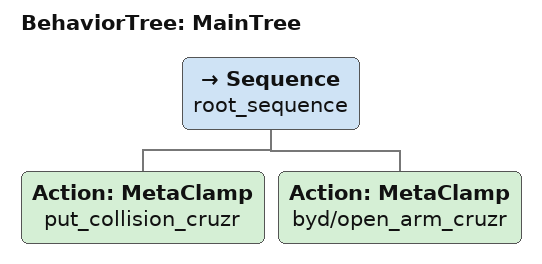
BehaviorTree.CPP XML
<root main_tree_to_execute="MainTree">
    <BehaviorTree ID="MainTree">
        <Sequence name="root_sequence">
            <!-- Descend until the factory force/collision detector finds support. -->
            <Action ID="MetaClamp" name="put_collision_cruzr" />

            <!-- Release with the BYD bilateral optimizer. No mobile-base motion. -->
            <Action ID="MetaClamp" name="byd/open_arm_cruzr" />
        </Sequence>
    </BehaviorTree>
</root>
